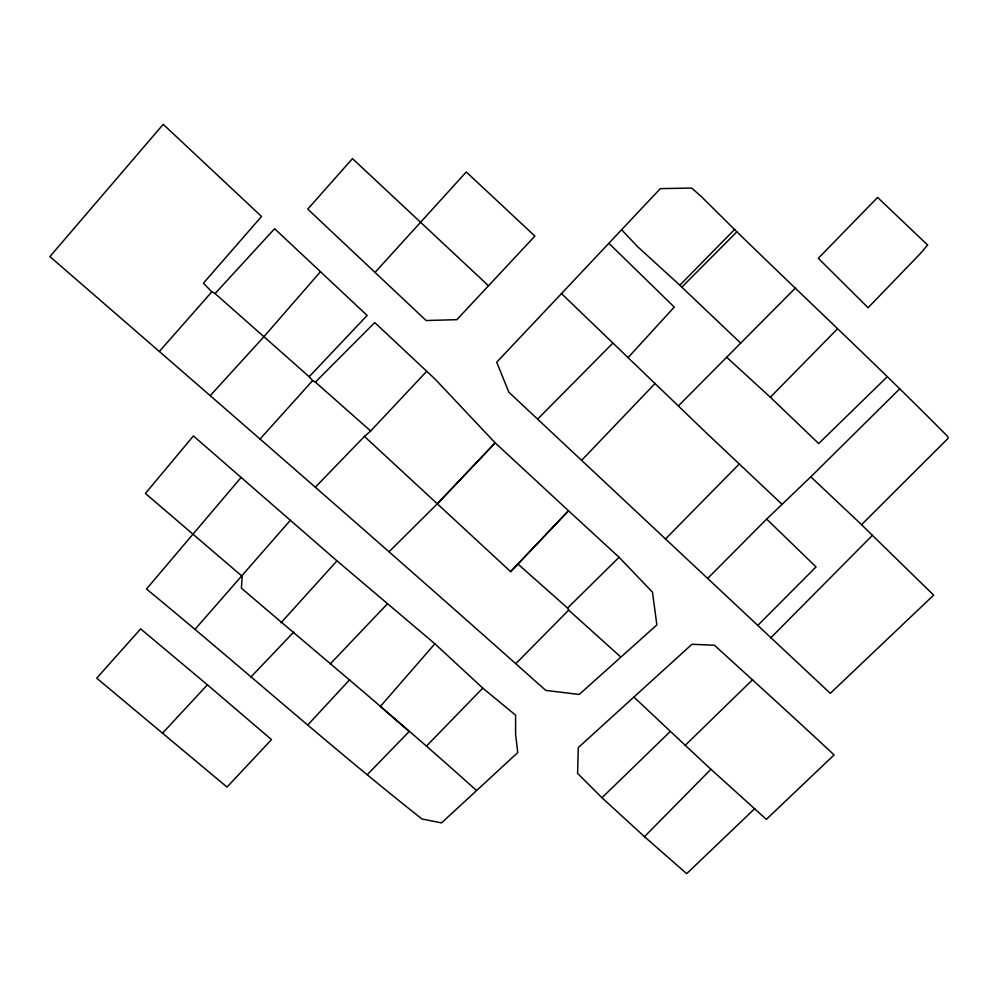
<?xml version="1.0" encoding="UTF-8"?>
<svg xmlns="http://www.w3.org/2000/svg" width="998" height="998" viewBox="0 0 998 998"><rect width="100%" height="100%" fill="white"/><g stroke="black" fill="none" stroke-linecap="round" stroke-linejoin="round"><path stroke-width="1.5" d="M241.092 477.456L146.494 589.007C238.884 664.967 328.055 744.782 421.929 818.971L441.528 822.913L517.737 752.579L515.592 734.328L515.592 715.179L482.783 688.109L434.866 643.772L336.975 560.851L193.425 435.939L145.409 493.461L242.165 576.295L241.404 588.159C319.871 655.312 399.549 721.142 476.32 790.329M290.306 520.32L195.184 629.139M315.48 487.036L364.432 436.425L510.652 571.654L568.511 510.764L619.072 557.258L652.467 592.163L656.859 624.91L579.227 694.458L545.769 690.404C381.81 544.284 215.867 400.423 49.9 256.598L163.223 124.326L261.538 216.466L203.38 283.22L211.838 291.803L215.081 293.574L309.18 376.708L312.611 380.612L315.38 382.134L370.67 430.986L426.72 371.281M320.458 271.693L263.609 337.062L210.366 395.507M434.866 643.772L380.363 706.459L409.168 731.546L367.214 774.697M159.468 351.346L211.838 291.803M561.475 293.599L660.327 188.622L691.614 188.061L701.282 196.519L736.886 231.798C807.02 300.149 878.814 366.84 947.663 436.463L948.1 438.309L861.573 524.661L810.8 476.832L766.651 519.085L707.644 578.428L508.868 392.226L496.717 362.187L561.475 293.599L707.108 433.631L782.183 504.464M259.63 439.494L312.611 380.612M281.049 622.715L336.975 560.851M375.023 272.417L466.266 171.968L534.891 236.102L456.872 319.659L426.146 320.545L307.758 209.118L352.469 158.62L488.521 285.79M628.054 357.633L674.261 307.097L609.042 243.462M215.081 293.574L274.6 228.717L367.127 315.43L309.18 376.708M162.474 733.231L207.397 684.815L271.506 739.618L227.008 787.073L96.706 678.166L140.656 628.89L207.397 684.815M307.646 725.122L349.712 679.675M389.033 551.769L437.511 503.641L495.183 442.85L435.078 379.103L374.737 322.566L315.38 382.134M437.511 503.641L495.183 442.85L568.511 510.764L510.652 571.654M250.885 677.043L293.799 632.021M330.226 663.957L387.436 603.815M581.734 460.228L655.187 383.357M678.652 405.612L795.655 287.786M426.608 745.943L482.783 688.109M621.866 230.002L637.435 246.518L679.85 285.216L734.603 229.44M726.769 357.359L770.356 397.241L837.135 329.178M665.417 539.032L739.269 463.983M516.028 663.458L568.673 610.127L567.575 608.056L517.513 563.683M644.471 836.673L710.925 769.283L766.339 819.358L834.091 754.925C794.558 717.999 754.451 681.721 714.481 645.269L691.976 644.271L578.266 747.614L577.592 773.425L601.981 797.739L644.471 836.673L686.686 873.674L754.738 808.617M537.984 418.761L612.909 343.062M770.668 637.934L872.414 535.365L933.654 595.132L830.299 693.336L707.644 578.428M679.85 285.216L681.809 287.175L736.886 231.798M757.906 625.297L816.027 566.901L766.651 519.085M810.8 476.832L899.722 388.846M567.575 608.056L619.072 557.258M633.93 697.091L685.239 745.319L752.704 679.588M887.284 376.708L818.684 443.574L770.356 397.241M601.981 797.739L670.007 731.734M364.432 436.425L370.67 430.986M568.673 610.127L620.519 656.784M685.239 745.319L710.925 769.283M681.809 287.175L740.628 343.062M861.573 524.661L872.414 535.365M927.604 244.997L920.543 253.367L868.085 307.733L818.31 258.295L877.591 197.429L927.604 244.997"/></g></svg>
